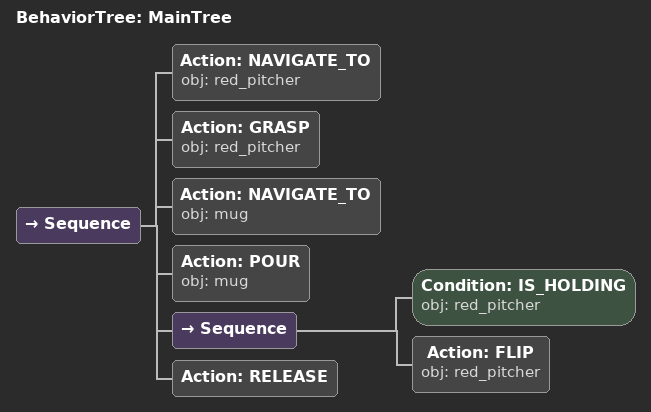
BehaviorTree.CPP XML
<root main_tree_to_execute="MainTree">
  <BehaviorTree ID="MainTree">
    <Sequence>
      <!-- Navigate to red_pitcher -->
      <Action ID="NAVIGATE_TO" obj="red_pitcher" />
      <!-- Grasp red_pitcher -->
      <Action ID="GRASP" obj="red_pitcher" />
      <!-- Navigate to mug -->
      <Action ID="NAVIGATE_TO" obj="mug" />
      <!-- Pour into mug -->
      <Action ID="POUR" obj="mug" />
      <Sequence>
        <!-- Check red_pitcher is holding before FLIP -->
        <Condition ID="IS_HOLDING" obj="red_pitcher" />
        <!-- Return red_pitcher upright (flip) -->
        <Action ID="FLIP" obj="red_pitcher" />
      </Sequence>
      <!-- Release -->
      <Action ID="RELEASE" />
    </Sequence>
  </BehaviorTree>
</root>
